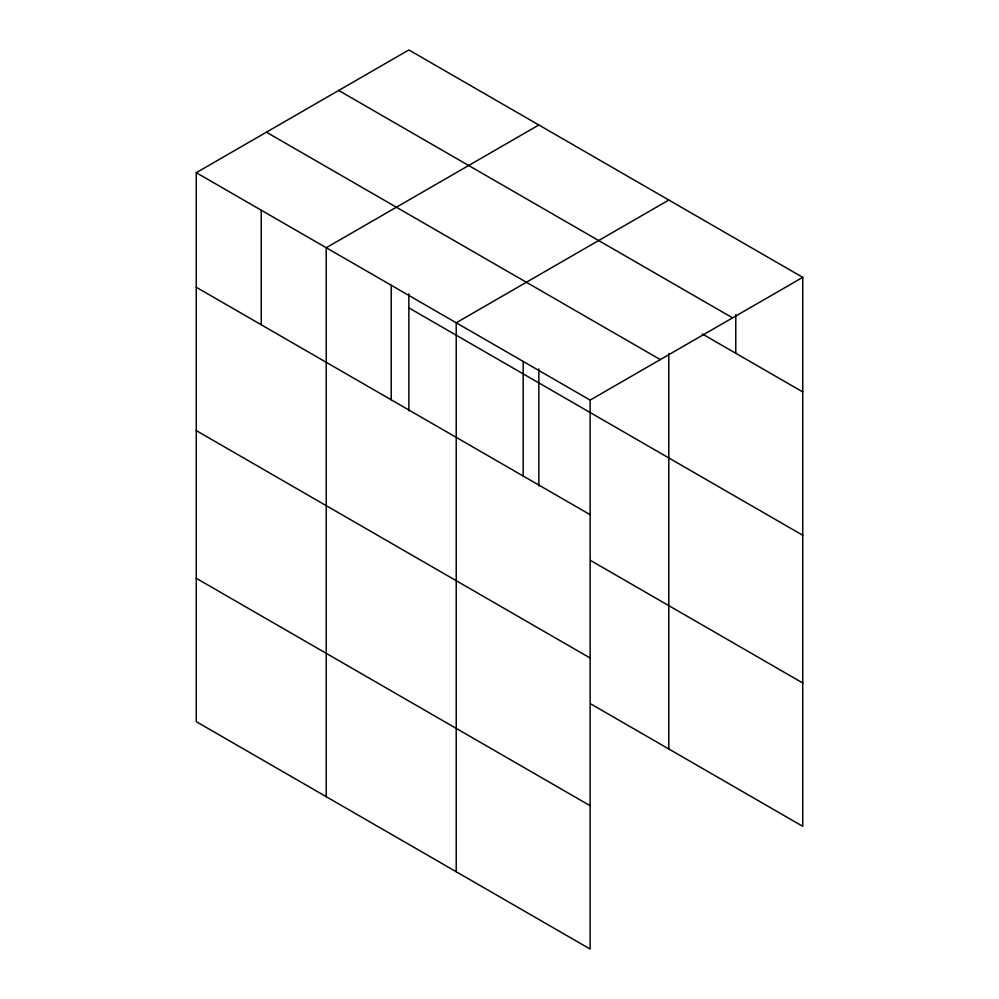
<?xml version="1.0" encoding="UTF-8"?>
<svg xmlns="http://www.w3.org/2000/svg" width="999" height="999" viewBox="0 0 999 999"><rect width="100%" height="100%" fill="white"/><g stroke="black" fill="none" stroke-linecap="round" stroke-linejoin="round"><path stroke-width="1.5" d="M668.818 353.559L668.818 748.988M196.266 172.69L590.134 400.099L590.134 949.05L196.266 721.653L196.266 172.69L408.866 49.95L802.734 277.347L802.734 826.31L590.571 703.808M538.836 124.987L326.236 247.74L326.236 796.69M668.818 200.037L456.218 322.777L456.218 871.727M590.134 400.099L802.734 277.347M338.698 90.459L732.579 317.857M702.297 333.941L802.734 391.92M266.421 132.193L660.302 359.59M408.866 307.867L802.734 535.264M196.266 287.262L590.134 514.672M590.571 560.464L802.734 682.966M196.266 430.606L590.134 658.016M196.266 578.296L590.134 805.706M735.776 314.56L735.776 353.259M538.836 368.893L538.836 485.989M523.176 361.438L523.176 476.011M408.866 293.843L408.866 410.939M391.233 285.252L391.233 399.825M261.251 210.215L261.251 324.787"/></g></svg>
